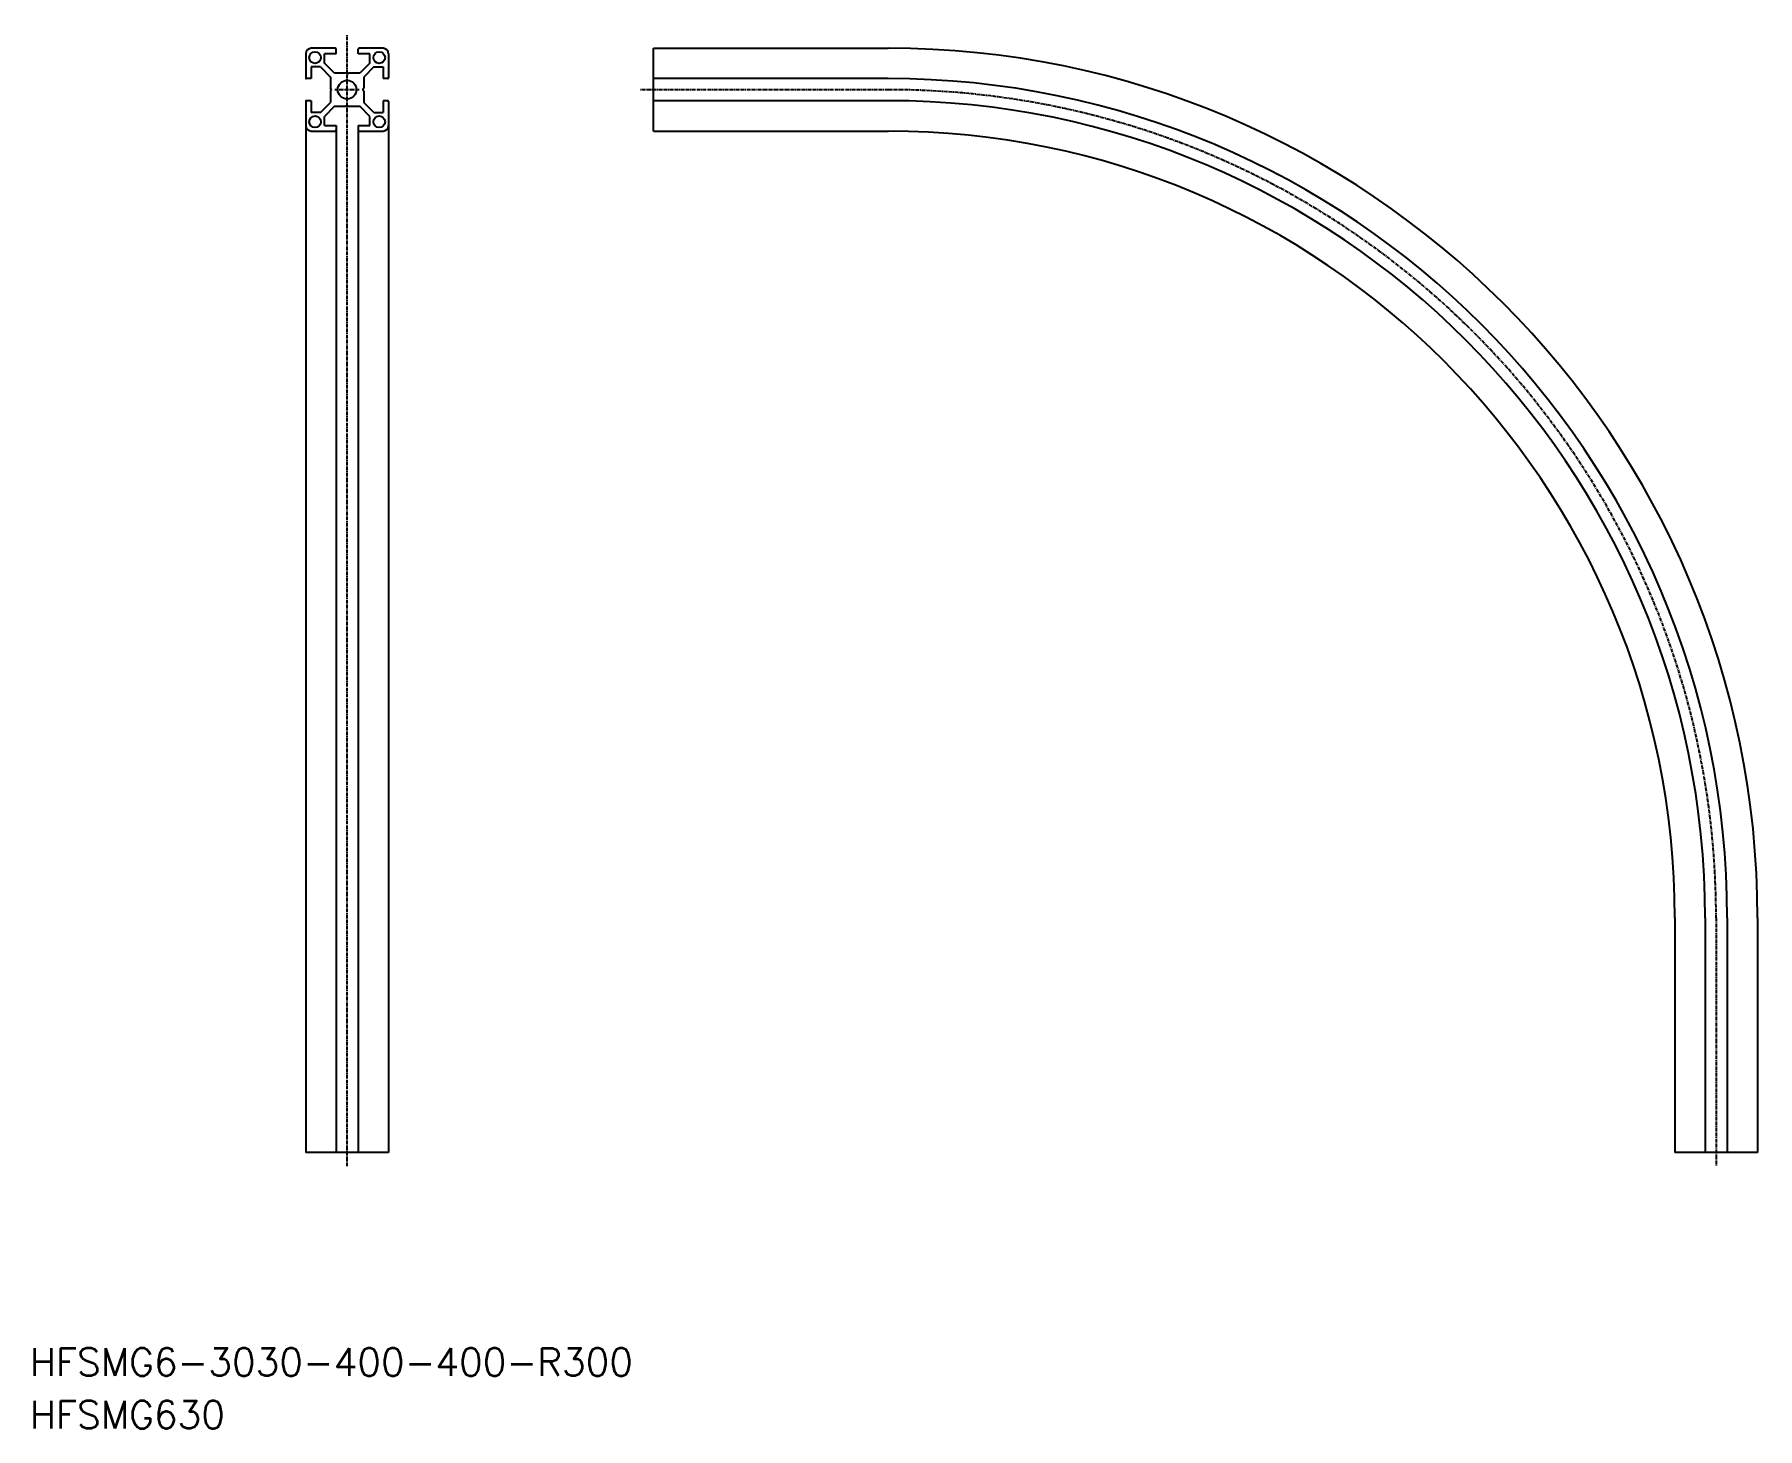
# Model space of a CAD drawing. Extents: x 2 to 626, y 0 to 505.
import ezdxf

# ---------------------------------------------------------------- set-up
doc = ezdxf.new("R2010")
doc.units = 0
doc.linetypes.add('CENTER', pattern=[2, 1.25, -0.25, 0.25, -0.25])
doc.layers.get('0').update_dxf_attribs({"linetype": 'CONTINUOUS'})
doc.layers.add('CENTER', color=1, linetype='CENTER')
doc.styles.get("Standard").update_dxf_attribs({"font": 'txt.shx', "bigfont": 'bigfont.shx'})

msp = doc.modelspace()

# ---------------------------------------------------------------- linework, layer by layer
at = {"color": 7, "linetype": 'CONTINUOUS'}
for p, q in [((110.7, 500), (102, 500)), ((111, 498), (111, 499.7)), ((119, 498), (119, 499.7)), ((128, 500), (119.3, 500)), ((226.02, 500), (311.02, 500)), ((226.02, 470), (226.02, 500)), ((100, 498), (100, 489.3)), ((105.34, 493.25), (102, 493.25)), ((102, 493.25), (102, 489)), ((105.34, 493.25), (109, 489.59)), ((106.75, 494.66), (106.75, 498)), ((111, 498), (106.75, 498)), ((110.41, 491), (106.75, 494.66)), ((123.25, 498), (119, 498)), ((123.25, 494.66), (119.59, 491)), ((124.66, 493.25), (121, 489.59)), ((123.25, 494.66), (123.25, 498)), ((124.66, 493.25), (128, 493.25)), ((128, 493.25), (128, 489)), ((130, 498), (130, 489.3)), ((102, 489), (100.3, 489)), ((109, 489.59), (109, 485.52)), ((114.48, 491), (110.41, 491)), ((115, 490.7), (114.48, 491)), ((115, 490.7), (115.52, 491)), ((119.59, 491), (115.52, 491)), ((121, 489.59), (121, 485.52)), ((129.7, 489), (128, 489)), ((311.02, 489), (226.02, 489)), ((102, 481), (100.3, 481)), ((102, 481), (102, 476.75)), ((109.3, 485), (109, 485.52)), ((109.3, 485), (109, 484.48)), ((109, 484.48), (109, 480.41)), ((120.7, 485), (121, 485.52)), ((120.7, 485), (121, 484.48)), ((121, 484.48), (121, 480.41)), ((129.7, 481), (128, 481)), ((128, 481), (128, 476.75)), ((311.02, 481), (226.02, 481)), ((100, 480.7), (100, 100)), ((105.34, 476.75), (102, 476.75)), ((105.34, 476.75), (109, 480.41)), ((110.41, 479), (106.75, 475.34)), ((106.75, 472), (106.75, 475.34)), ((110.41, 479), (114.48, 479)), ((115, 479.3), (114.48, 479)), ((115, 479.3), (115.52, 479)), ((115.52, 479), (119.59, 479)), ((123.25, 475.34), (119.59, 479)), ((124.66, 476.75), (121, 480.41)), ((123.25, 472), (123.25, 475.34)), ((124.66, 476.75), (128, 476.75)), ((130, 480.7), (130, 100)), ((102, 470), (110.7, 470)), ((106.75, 472), (111, 472)), ((111, 472), (111, 100)), ((119, 472), (119, 100)), ((119, 472), (123.25, 472)), ((119.3, 470), (128, 470)), ((226.02, 470), (311.02, 470)), ((596.02, 185), (596.02, 100)), ((607.02, 185), (607.02, 100)), ((615.02, 185), (615.02, 100)), ((626.02, 185), (626.02, 100)), ((130, 100), (100, 100)), ((626.02, 100), (596.02, 100))]:
    msp.add_line(p, q, dxfattribs=at)
for centre, radius in [((103.38, 496.62), 2.1), ((126.63, 496.62), 2.1), ((115, 485), 3.4), ((103.38, 473.37), 2.1), ((126.63, 473.37), 2.1)]:
    msp.add_circle(centre, radius, dxfattribs=at)
for centre, radius, start, end in [((102, 498), 2, 90, 180), ((110.7, 499.7), 0.3, 0, 90), ((119.3, 499.7), 0.3, 90, 180), ((128, 498), 2, 0, 90), ((311.02, 185), 315, 0, 90), ((100.3, 489.3), 0.3, 180, 270), ((129.7, 489.3), 0.3, 270, 0), ((311.02, 185), 304, 0, 90), ((100.3, 480.7), 0.3, 90, 180), ((129.7, 480.7), 0.3, 0, 90), ((311.02, 185), 296, 0, 90), ((102, 472), 2, 180, 270), ((110.7, 470.3), 0.3, 270, 0), ((119.3, 470.3), 0.3, 180, 270), ((128, 472), 2, 270, 0), ((311.02, 185), 285, 0, 90)]:
    msp.add_arc(centre, radius, start, end, dxfattribs=at)
at = {"layer": 'CENTER', "color": 1, "linetype": 'CENTER'}
for p, q in [((115, 95), (115, 505)), ((119.4, 485), (110.6, 485)), ((311.02, 485), (221.02, 485)), ((611.02, 185), (611.02, 95))]:
    msp.add_line(p, q, dxfattribs=at)
msp.add_arc((311.02, 185), 300, 0, 90, dxfattribs=at)

# ---------------------------------------------------------------- texts
at = {"color": 7, "linetype": 'CONTINUOUS'}
for s, p in [('HFSMG6-3030-400-400-R300', (0, 19.07)), ('HFSMG630', (0, 0))]:
    msp.add_text(s, height=10, dxfattribs=at).set_placement(p)

doc.saveas('drawing.dxf')
